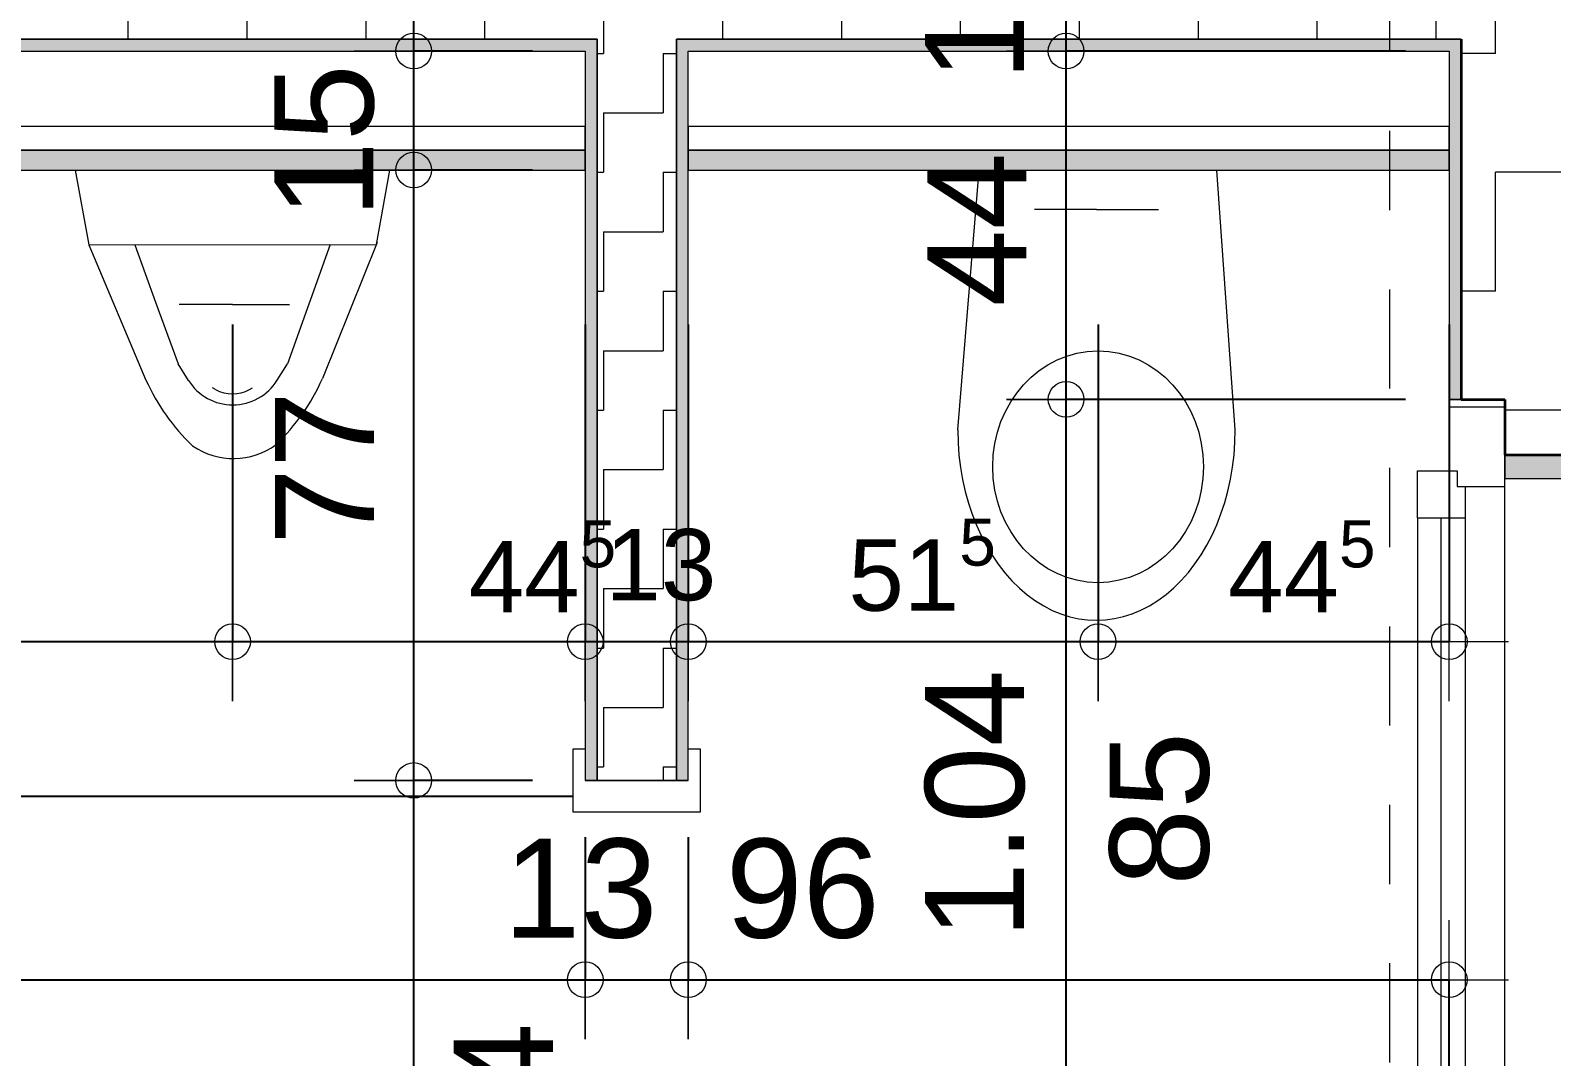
# Model space of a CAD drawing. Header units: metres. Extents: x -94.5 to -10.5, y 121.5 to 156.5.
# Drawn here: x -22.098 to -20.179, y 141.085 to 142.379 of the extents above; entities that cross this region are included whole.
import ezdxf

# ---------------------------------------------------------------- set-up
doc = ezdxf.new("R2010")
doc.units = ezdxf.units.M
doc.header["$PDMODE"] = 65
doc.linetypes.add('AUSGEZOGEN', pattern=[0])
doc.linetypes.add('GETRENNT2_S10', pattern=[0.255, 0.125, -0.065, 0, -0.065])
doc.layers.add('XR$1$_3808', color=7, linetype='Continuous')
for name, color, linetype, lineweight in [('XR$1$Allgemein', 7, 'AUSGEZOGEN', 18), ('XR$1$Bauachsen_grob', 7, 'GETRENNT2_S10', 13), ('XR$1$Daemmung', 7, 'AUSGEZOGEN', 18), ('XR$1$Fenster', 7, 'AUSGEZOGEN', 18), ('XR$1$Holz_Innenverkleidung', 7, 'AUSGEZOGEN', 25), ('XR$1$Leichtbauwaende', 7, 'AUSGEZOGEN', 18), ('XR$1$Sanitaer_Apparate', 250, 'AUSGEZOGEN', 18), ('XR$1$Sanitaer_Vermassung', 250, 'AUSGEZOGEN', 18), ('XR$1$Tuerblatt', 7, 'AUSGEZOGEN', 18), ('XR$1$Werkplan-_Ausfuehrungsmasse', 7, 'AUSGEZOGEN', 13)]:
    doc.layers.add(name, color=color, linetype=linetype, lineweight=lineweight)
doc.styles.add('ARIAL', font='ARIAL.TTF')
doc.dimstyles.new('_DIMSTYLE_12', dxfattribs={"dimtxt": 0.09, "dimasz": 0.15, "dimexe": 0, "dimexo": 0, "dimgap": 0.045, "dimtad": 2, "dimdec": 1, "dimlfac": 100, "dimrnd": 0.5, "dimzin": 4, "dimdsep": 46, "dimtxsty": 'ARIAL', "dimblk1": 'ALL_ML_KREIS', "dimblk2": 'ALL_ML_KREIS', "dimsah": 1, "dimcen": 0, "dimclrd": 1, "dimclre": 1, "dimclrt": 1, "dimadec": 0, "dimazin": 0, "dimtfac": 1, "dimtdec": 0, "dimtix": 1, "dimtmove": 2, "dimatfit": 3, "dimfxl": 0, "dimtzin": 0, "dimlwd": 0, "dimlwe": -1, "dimarcsym": 0})
doc.dimstyles.new('_DIMSTYLE_3', dxfattribs={"dimtxt": 0.125, "dimasz": 0.15, "dimexe": 0, "dimexo": 0, "dimgap": 0.0625, "dimtad": 2, "dimrnd": 0.005, "dimzin": 4, "dimdsep": 46, "dimtxsty": 'ARIAL', "dimblk1": 'ALL_ML_KREIS', "dimblk2": 'ALL_ML_KREIS', "dimsah": 1, "dimcen": 0, "dimclrd": 256, "dimclre": 256, "dimclrt": 256, "dimadec": 0, "dimazin": 0, "dimtfac": 1, "dimtdec": 0, "dimtix": 1, "dimtmove": 2, "dimatfit": 3, "dimfxl": 0, "dimtzin": 0, "dimlwd": 0, "dimlwe": -1, "dimarcsym": 0})
doc.dimstyles.new('_DIMSTYLE_31', dxfattribs={"dimtxt": 0.09, "dimasz": 0.15, "dimexe": 0, "dimexo": 0, "dimgap": 0.045, "dimtad": 2, "dimdec": 1, "dimlfac": 100, "dimrnd": 0.5, "dimzin": 4, "dimdsep": 46, "dimtxsty": 'ARIAL', "dimblk1": 'ALL_ML_KREIS', "dimblk2": 'ALL_ML_KREIS', "dimsah": 1, "dimcen": 0, "dimclrd": 1, "dimclre": 1, "dimclrt": 1, "dimadec": 0, "dimazin": 0, "dimtfac": 1, "dimtdec": 0, "dimtix": 1, "dimtmove": 2, "dimatfit": 3, "dimfxl": 0, "dimtvp": 1.2, "dimtzin": 0, "dimlwd": 0, "dimlwe": -1, "dimarcsym": 0})
doc.dimstyles.new('_DIMSTYLE_6', dxfattribs={"dimtxt": 0.125, "dimasz": 0.15, "dimexe": 0, "dimexo": 0, "dimgap": 0.0625, "dimtad": 2, "dimdec": 1, "dimlfac": 100, "dimrnd": 0.5, "dimzin": 4, "dimdsep": 46, "dimtxsty": 'ARIAL', "dimblk1": 'ALL_ML_KREIS', "dimblk2": 'ALL_ML_KREIS', "dimsah": 1, "dimcen": 0, "dimclrd": 256, "dimclre": 256, "dimclrt": 256, "dimadec": 0, "dimazin": 0, "dimtfac": 1, "dimtdec": 0, "dimtix": 1, "dimtmove": 2, "dimatfit": 3, "dimfxl": 0, "dimtvp": 1.2, "dimtzin": 0, "dimlwd": 0, "dimlwe": -1, "dimarcsym": 0})
doc.dimstyles.new('_DIMSTYLE_7', dxfattribs={"dimtxt": 0.125, "dimasz": 0.15, "dimexe": 0, "dimexo": 0, "dimgap": 0.0625, "dimtad": 2, "dimdec": 3, "dimrnd": 0.005, "dimzin": 4, "dimdsep": 46, "dimtxsty": 'ARIAL', "dimblk1": 'ALL_ML_KREIS', "dimblk2": 'ALL_ML_KREIS', "dimsah": 1, "dimcen": 0, "dimclrd": 256, "dimclre": 256, "dimclrt": 256, "dimadec": 0, "dimazin": 0, "dimtfac": 1, "dimtdec": 0, "dimtix": 1, "dimtmove": 2, "dimatfit": 3, "dimfxl": 0, "dimtzin": 0, "dimlwd": 0, "dimlwe": -1, "dimarcsym": 0})
doc.dimstyles.new('_DIMSTYLE_9', dxfattribs={"dimtxt": 0.125, "dimasz": 0.15, "dimexe": 0, "dimexo": 0, "dimgap": 0.0625, "dimtad": 2, "dimdec": 1, "dimlfac": 100, "dimrnd": 0.5, "dimzin": 4, "dimdsep": 46, "dimtxsty": 'ARIAL', "dimblk1": 'ALL_ML_KREIS', "dimblk2": 'ALL_ML_KREIS', "dimsah": 1, "dimcen": 0, "dimclrd": 256, "dimclre": 256, "dimclrt": 256, "dimadec": 0, "dimazin": 0, "dimtfac": 1, "dimtdec": 0, "dimtix": 1, "dimtmove": 2, "dimatfit": 3, "dimfxl": 0, "dimtzin": 0, "dimlwd": 0, "dimlwe": -1, "dimarcsym": 0})

# ---------------------------------------------------------------- blocks, each defined once
blk = doc.blocks.new('COMPLEXOBJECT_7')
at = {"layer": 'XR$1$Bauachsen_grob', "color": 8}
blk.add_line((-20.3831, 124.5024), (-20.3831, 153.5024), dxfattribs=at)
blk = doc.blocks.new('ALL_ML_KREIS')
at = {"color": 0, "linetype": 'ByBlock', "lineweight": -2}
for p, q in [((0, -0.5), (0, 0.5)), ((-1, 0), (0.5, 0))]:
    blk.add_line(p, q, dxfattribs=at)
blk.add_circle((0, 0), 0.15, dxfattribs=at)
blk = doc.blocks.new('*D434')
at = {"layer": 'DEFPOINTS'}
for p in [(-19.9881, 149.458), (-23.1271, 130.838), (-14.4041, 130.838)]:
    blk.add_point(p, dxfattribs=at)
at = {"layer": 'XR$1$Werkplan-_Ausfuehrungsmasse', "lineweight": -2}
for p, q in [((-17.3041, 149.458), (-14.4041, 149.458)), ((-14.4041, 130.838), (-14.4041, 149.458)), ((-17.3041, 130.838), (-14.4041, 130.838))]:
    blk.add_line(p, q, dxfattribs=at)
at = {"layer": 'XR$1$Werkplan-_Ausfuehrungsmasse', "xscale": 0.15, "yscale": 0.15, "zscale": 0.15}
for p, rotation in [((-14.4041, 149.458), 90), ((-14.4041, 130.838), 270)]:
    blk.add_blockref('ALL_ML_KREIS', p, dxfattribs=dict(at, rotation=rotation))
at = {"layer": 'XR$1$Werkplan-_Ausfuehrungsmasse', "insert": (-14.5187, 140.0229), "char_height": 0.125, "width": 0.625, "attachment_point": 5, "rotation": 90, "style": 'ARIAL'}
blk.add_mtext('\\A1;{\\A1;{18.62\\H0.082500;\\S^ ;}}', dxfattribs=at)
blk = doc.blocks.new('*D464')
at = {"layer": 'DEFPOINTS'}
for p in [(-20.3081, 141.9137), (-20.7914, 140.8737), (-20.3081, 140.8737)]:
    blk.add_point(p, dxfattribs=at)
at = {"layer": 'XR$1$Werkplan-_Ausfuehrungsmasse', "lineweight": -2}
for p, q in [((-20.3631, 141.9137), (-20.7914, 141.9137)), ((-20.7914, 140.8737), (-20.7914, 141.9137)), ((-20.3631, 140.8737), (-20.7914, 140.8737))]:
    blk.add_line(p, q, dxfattribs=at)
at = {"layer": 'XR$1$Werkplan-_Ausfuehrungsmasse', "xscale": 0.15, "yscale": 0.15, "zscale": 0.15}
for p, rotation in [((-20.7914, 141.9137), 90), ((-20.7914, 140.8737), 270)]:
    blk.add_blockref('ALL_ML_KREIS', p, dxfattribs=dict(at, rotation=rotation))
at = {"layer": 'XR$1$Werkplan-_Ausfuehrungsmasse', "insert": (-20.906, 141.403), "char_height": 0.125, "width": 0.5, "attachment_point": 5, "rotation": 90, "style": 'ARIAL'}
blk.add_mtext('\\A1;{\\A1;{1.04\\H0.082500;\\S^ ;}}', dxfattribs=at)
at = {"layer": 'XR$1$Werkplan-_Ausfuehrungsmasse', "insert": (-20.7366, 141.3001), "char_height": 0.125, "width": 0.00625, "attachment_point": 1, "rotation": 90, "line_spacing_factor": 0.60241, "style": 'ARIAL'}
blk.add_mtext('\\A1;{85\\H0.082500;\\S^ ;}', dxfattribs=at)
blk = doc.blocks.new('*D465')
at = {"layer": 'DEFPOINTS'}
for p in [(-20.3081, 142.353), (-20.7914, 141.9137), (-20.3081, 141.9137)]:
    blk.add_point(p, dxfattribs=at)
at = {"layer": 'XR$1$Werkplan-_Ausfuehrungsmasse', "lineweight": -2}
for p, q in [((-20.3631, 142.353), (-20.7914, 142.353)), ((-20.7914, 141.9137), (-20.7914, 142.353)), ((-20.3631, 141.9137), (-20.7914, 141.9137))]:
    blk.add_line(p, q, dxfattribs=at)
at = {"layer": 'XR$1$Werkplan-_Ausfuehrungsmasse', "xscale": 0.15, "yscale": 0.15, "zscale": 0.15}
for p, rotation in [((-20.7914, 142.353), 90), ((-20.7914, 141.9137), 270)]:
    blk.add_blockref('ALL_ML_KREIS', p, dxfattribs=dict(at, rotation=rotation))
at = {"layer": 'XR$1$Werkplan-_Ausfuehrungsmasse', "insert": (-20.9039, 142.128), "char_height": 0.125, "width": 0.5, "attachment_point": 5, "rotation": 90, "style": 'ARIAL'}
blk.add_mtext('\\A1;{\\A1;{44\\H0.082500;\\S^ ;}}', dxfattribs=at)
blk = doc.blocks.new('*D466')
at = {"layer": 'DEFPOINTS'}
for p in [(-20.3081, 142.483), (-20.7914, 142.353), (-20.3081, 142.353)]:
    blk.add_point(p, dxfattribs=at)
at = {"layer": 'XR$1$Werkplan-_Ausfuehrungsmasse', "lineweight": -2}
for p, q in [((-20.3631, 142.483), (-20.7914, 142.483)), ((-20.7914, 142.353), (-20.7914, 142.483)), ((-20.3631, 142.353), (-20.7914, 142.353))]:
    blk.add_line(p, q, dxfattribs=at)
at = {"layer": 'XR$1$Werkplan-_Ausfuehrungsmasse', "xscale": 0.15, "yscale": 0.15, "zscale": 0.15}
for p, rotation in [((-20.7914, 142.483), 90), ((-20.7914, 142.353), 270)]:
    blk.add_blockref('ALL_ML_KREIS', p, dxfattribs=dict(at, rotation=rotation))
at = {"layer": 'XR$1$Werkplan-_Ausfuehrungsmasse', "insert": (-20.9061, 142.4124), "char_height": 0.125, "width": 0.5, "attachment_point": 5, "rotation": 90, "style": 'ARIAL'}
blk.add_mtext('\\A1;{\\A1;{13\\H0.082500;\\S^ ;}}', dxfattribs=at)
blk = doc.blocks.new('Tür_11_$F1')
at = {"layer": 'XR$1$_3808', "color": 7, "linetype": 'AUSGEZOGEN', "lineweight": -3}
blk.add_line((0.02, 0.03), (0.02, 0.87), dxfattribs=at)
at = {"layer": 'XR$1$_3808', "color": 7, "linetype": 'AUSGEZOGEN', "lineweight": 18}
for points in [[(0, -0.05), (0, -0.115), (-0.04, -0.115), (-0.04, -0.13), (0.04, -0.13), (0.04, 0.03), (-0.04, 0.03), (-0.04, 0.015), (0, 0.015), (0, -0.05)], [(0.84, -0.05), (0.84, -0.13), (0.92, -0.13), (0.92, -0.115), (0.88, -0.115), (0.88, 0.015), (0.92, 0.015), (0.92, 0.03), (0.84, 0.03), (0.84, -0.05)]]:
    blk.add_lwpolyline(points, close=True, dxfattribs=at)
at = {"layer": 'XR$1$_3808', "color": 7, "linetype": 'AUSGEZOGEN', "lineweight": -3}
blk.add_arc((0.02, 0.03), 0.84, 0, 90, dxfattribs=at)
blk = doc.blocks.new('COMPLEXOBJECT_16')
at = {"layer": 'XR$1$Sanitaer_Apparate', "color": 7, "lineweight": 13}
for p, q in [((-22.0414, 142.203), (-21.6449, 142.203)), ((-22.0414, 142.203), (-22.0242, 142.1086)), ((-21.6449, 142.203), (-21.6617, 142.1092)), ((-22.0242, 142.1086), (-21.6617, 142.1092)), ((-22.0242, 142.1086), (-21.9522, 141.9381)), ((-21.9662, 142.1087), (-21.94, 142.0364)), ((-21.7197, 142.1091), (-21.7737, 141.9587)), ((-21.6605, 142.1116), (-21.7297, 141.9399)), ((-21.94, 142.0364), (-21.9117, 141.9584)), ((-21.8431, 142.0333), (-21.9103, 142.0333)), ((-21.8431, 142.0333), (-21.9103, 142.0333)), ((-21.8431, 142.0333), (-21.7712, 142.0333)), ((-21.8431, 142.0333), (-21.7712, 142.0333)), ((-21.8986, 141.9376), (-21.9117, 141.9584)), ((-21.7867, 141.9378), (-21.7737, 141.9587)), ((-21.8645, 141.9262), (-21.8684, 141.9283)), ((-21.8217, 141.9262), (-21.8178, 141.9283))]:
    blk.add_line(p, q, dxfattribs=at)
for points in [[(-21.8986, 141.9376), (-21.8986, 141.9376)], [(-21.7867, 141.9378), (-21.7867, 141.9378)]]:
    blk.add_lwpolyline(points, close=True, dxfattribs=at)
for centre, radius, start, end in [((-21.7152, 142.0436), 0.2594, 203.9934, 226.5819), ((-21.8427, 141.9727), 0.066, 212.1522, 328.0505), ((-21.967, 142.0446), 0.2594, 313.6208, 336.2094), ((-21.8431, 141.9646), 0.044, 240.8759, 299.1239), ((-21.8419, 141.9292), 0.0902, 235.1386, 306.6409)]:
    blk.add_arc(centre, radius, start, end, dxfattribs=at)
blk = doc.blocks.new('*D556')
at = {"layer": 'DEFPOINTS'}
for p in [(-21.3981, 141.433), (-21.6144, 140.553), (-21.3981, 140.553)]:
    blk.add_point(p, dxfattribs=at)
at = {"layer": 'XR$1$Werkplan-_Ausfuehrungsmasse', "lineweight": -2}
for p, q in [((-21.4644, 141.433), (-21.6144, 141.433)), ((-21.6144, 140.553), (-21.6144, 141.433)), ((-21.4644, 140.553), (-21.6144, 140.553))]:
    blk.add_line(p, q, dxfattribs=at)
at = {"layer": 'XR$1$Werkplan-_Ausfuehrungsmasse', "xscale": 0.15, "yscale": 0.15, "zscale": 0.15}
for p, rotation in [((-21.6144, 141.433), 90), ((-21.6144, 140.553), 270)]:
    blk.add_blockref('ALL_ML_KREIS', p, dxfattribs=dict(at, rotation=rotation))
at = {"layer": 'XR$1$Werkplan-_Ausfuehrungsmasse', "insert": (-21.5639, 140.7873), "char_height": 0.125, "width": 0.00625, "attachment_point": 1, "rotation": 90, "line_spacing_factor": 0.60241, "style": 'ARIAL'}
blk.add_mtext('\\A1;{2.14\\H0.082500;\\S^ ;}', dxfattribs=at)
at = {"layer": 'XR$1$Werkplan-_Ausfuehrungsmasse', "insert": (-21.729, 140.9473), "char_height": 0.125, "width": 0.5, "attachment_point": 5, "rotation": 90, "style": 'ARIAL'}
blk.add_mtext('\\A1;{\\A1;{88\\H0.082500;\\S^ ;}}', dxfattribs=at)
blk = doc.blocks.new('*D557')
at = {"layer": 'DEFPOINTS'}
for p in [(-21.3981, 142.203), (-21.6144, 141.433), (-21.3981, 141.433)]:
    blk.add_point(p, dxfattribs=at)
at = {"layer": 'XR$1$Werkplan-_Ausfuehrungsmasse', "lineweight": -2}
for p, q in [((-21.4644, 142.203), (-21.6144, 142.203)), ((-21.6144, 141.433), (-21.6144, 142.203)), ((-21.4644, 141.433), (-21.6144, 141.433))]:
    blk.add_line(p, q, dxfattribs=at)
at = {"layer": 'XR$1$Werkplan-_Ausfuehrungsmasse', "xscale": 0.15, "yscale": 0.15, "zscale": 0.15}
for p, rotation in [((-21.6144, 142.203), 90), ((-21.6144, 141.433), 270)]:
    blk.add_blockref('ALL_ML_KREIS', p, dxfattribs=dict(at, rotation=rotation))
at = {"layer": 'XR$1$Werkplan-_Ausfuehrungsmasse', "insert": (-21.7269, 141.827), "char_height": 0.125, "width": 0.5, "attachment_point": 5, "rotation": 90, "style": 'ARIAL'}
blk.add_mtext('\\A1;{\\A1;{77\\H0.082500;\\S^ ;}}', dxfattribs=at)
blk = doc.blocks.new('*D558')
at = {"layer": 'DEFPOINTS'}
for p in [(-21.3981, 142.353), (-21.6144, 142.203), (-21.3981, 142.203)]:
    blk.add_point(p, dxfattribs=at)
at = {"layer": 'XR$1$Werkplan-_Ausfuehrungsmasse', "lineweight": -2}
for p, q in [((-21.4644, 142.353), (-21.6144, 142.353)), ((-21.6144, 142.203), (-21.6144, 142.353)), ((-21.4644, 142.203), (-21.6144, 142.203))]:
    blk.add_line(p, q, dxfattribs=at)
at = {"layer": 'XR$1$Werkplan-_Ausfuehrungsmasse', "xscale": 0.15, "yscale": 0.15, "zscale": 0.15}
for p, rotation in [((-21.6144, 142.353), 90), ((-21.6144, 142.203), 270)]:
    blk.add_blockref('ALL_ML_KREIS', p, dxfattribs=dict(at, rotation=rotation))
at = {"layer": 'XR$1$Werkplan-_Ausfuehrungsmasse', "insert": (-21.7269, 142.2394), "char_height": 0.125, "width": 0.5, "attachment_point": 5, "rotation": 90, "style": 'ARIAL'}
blk.add_mtext('\\A1;{\\A1;{15\\H0.082500;\\S^ ;}}', dxfattribs=at)
blk = doc.blocks.new('*D559')
at = {"layer": 'DEFPOINTS'}
for p in [(-20.3081, 142.483), (-21.6144, 142.353), (-21.3981, 142.353)]:
    blk.add_point(p, dxfattribs=at)
at = {"layer": 'XR$1$Werkplan-_Ausfuehrungsmasse', "lineweight": -2}
for p, q in [((-21.4644, 142.483), (-21.6144, 142.483)), ((-21.6144, 142.353), (-21.6144, 142.483)), ((-21.4644, 142.353), (-21.6144, 142.353))]:
    blk.add_line(p, q, dxfattribs=at)
at = {"layer": 'XR$1$Werkplan-_Ausfuehrungsmasse', "xscale": 0.15, "yscale": 0.15, "zscale": 0.15}
for p, rotation in [((-21.6144, 142.483), 90), ((-21.6144, 142.353), 270)]:
    blk.add_blockref('ALL_ML_KREIS', p, dxfattribs=dict(at, rotation=rotation))
at = {"layer": 'XR$1$Werkplan-_Ausfuehrungsmasse', "insert": (-21.7291, 142.593), "char_height": 0.125, "width": 0.5, "attachment_point": 5, "rotation": 90, "style": 'ARIAL'}
blk.add_mtext('\\A1;{\\A1;{13\\H0.082500;\\S^ ;}}', dxfattribs=at)
blk = doc.blocks.new('COMPLEXOBJECT_17')
at = {"layer": 'XR$1$Sanitaer_Apparate', "color": 7, "lineweight": 13}
for p, q in [((-20.9281, 141.8751), (-20.9011, 142.203)), ((-20.9011, 142.203), (-20.6011, 142.203)), ((-20.5781, 141.8751), (-20.6011, 142.203)), ((-20.7531, 142.153), (-20.8314, 142.153)), ((-20.7531, 142.153), (-20.6748, 142.153))]:
    blk.add_line(p, q, dxfattribs=at)
for centre, major_axis, ratio, end_param in [((-20.7511, 141.8287), (0, -0.1462), 0.909091, 10.995574), ((-20.7531, 141.8751), (0, -0.24), 0.729167, 7.856549)]:
    blk.add_ellipse(centre, major_axis=major_axis, ratio=ratio, start_param=4.712389, end_param=end_param, dxfattribs=at)
blk = doc.blocks.new('*D569')
at = {"layer": 'DEFPOINTS', "color": 1}
for p in [(-22.6331, 142.1357), (-21.843, 142.1089), (-22.6331, 141.6081)]:
    blk.add_point(p, dxfattribs=at)
at = {"layer": 'XR$1$Sanitaer_Vermassung', "color": 1, "lineweight": -2}
for p, q in [((-22.6331, 142.0081), (-22.6331, 141.6081)), ((-21.843, 142.0081), (-21.843, 141.6081)), ((-22.6331, 141.6081), (-21.843, 141.6081))]:
    blk.add_line(p, q, dxfattribs=at)
at = {"layer": 'XR$1$Sanitaer_Vermassung', "color": 1, "xscale": 0.15, "yscale": 0.15, "zscale": 0.15, "rotation": 180}
blk.add_blockref('ALL_ML_KREIS', (-22.6331, 141.6081), dxfattribs=at)
at = {"layer": 'XR$1$Sanitaer_Vermassung', "color": 1, "xscale": 0.15, "yscale": 0.15, "zscale": 0.15}
blk.add_blockref('ALL_ML_KREIS', (-21.843, 141.6081), dxfattribs=at)
at = {"layer": 'XR$1$Sanitaer_Vermassung', "color": 1, "insert": (-22.3422, 141.7046), "char_height": 0.09, "width": 0.36, "attachment_point": 5, "style": 'ARIAL'}
blk.add_mtext('\\A1;{\\A1;{79\\H0.059400;\\S^ ;}}', dxfattribs=at)
blk = doc.blocks.new('*D570')
at = {"layer": 'DEFPOINTS', "color": 1}
for p in [(-21.3981, 142.353), (-21.843, 142.1089), (-21.843, 141.6081)]:
    blk.add_point(p, dxfattribs=at)
at = {"layer": 'XR$1$Sanitaer_Vermassung', "color": 1, "lineweight": -2}
for p, q in [((-21.843, 142.0081), (-21.843, 141.6081)), ((-21.3981, 142.0081), (-21.3981, 141.6081)), ((-21.843, 141.6081), (-21.3981, 141.6081))]:
    blk.add_line(p, q, dxfattribs=at)
at = {"layer": 'XR$1$Sanitaer_Vermassung', "color": 1, "xscale": 0.15, "yscale": 0.15, "zscale": 0.15, "rotation": 180}
blk.add_blockref('ALL_ML_KREIS', (-21.843, 141.6081), dxfattribs=at)
at = {"layer": 'XR$1$Sanitaer_Vermassung', "color": 1, "xscale": 0.15, "yscale": 0.15, "zscale": 0.15}
blk.add_blockref('ALL_ML_KREIS', (-21.3981, 141.6081), dxfattribs=at)
at = {"layer": 'XR$1$Sanitaer_Vermassung', "color": 1, "insert": (-21.452, 141.7031), "char_height": 0.09, "width": 0.36, "attachment_point": 5, "style": 'ARIAL'}
blk.add_mtext('\\A1;{\\A1;{44\\H0.059400;\\S5^ ;}}', dxfattribs=at)
blk = doc.blocks.new('*D571')
at = {"layer": 'DEFPOINTS', "color": 1}
for p in [(-21.3981, 142.353), (-21.2681, 142.353), (-21.3981, 141.6081)]:
    blk.add_point(p, dxfattribs=at)
at = {"layer": 'XR$1$Sanitaer_Vermassung', "color": 1, "lineweight": -2}
for p, q in [((-21.3981, 142.0081), (-21.3981, 141.6081)), ((-21.2681, 142.0081), (-21.2681, 141.6081)), ((-21.3981, 141.6081), (-21.2681, 141.6081))]:
    blk.add_line(p, q, dxfattribs=at)
at = {"layer": 'XR$1$Sanitaer_Vermassung', "color": 1, "xscale": 0.15, "yscale": 0.15, "zscale": 0.15, "rotation": 180}
blk.add_blockref('ALL_ML_KREIS', (-21.3981, 141.6081), dxfattribs=at)
at = {"layer": 'XR$1$Sanitaer_Vermassung', "color": 1, "xscale": 0.15, "yscale": 0.15, "zscale": 0.15}
blk.add_blockref('ALL_ML_KREIS', (-21.2681, 141.6081), dxfattribs=at)
at = {"layer": 'XR$1$Sanitaer_Vermassung', "color": 1, "insert": (-21.3026, 141.7046), "char_height": 0.09, "width": 0.36, "attachment_point": 5, "style": 'ARIAL'}
blk.add_mtext('\\A1;{\\A1;{13\\H0.059400;\\S^ ;}}', dxfattribs=at)
blk = doc.blocks.new('*D572')
at = {"layer": 'DEFPOINTS', "color": 1}
for p in [(-21.2681, 142.353), (-20.7511, 142.203), (-21.2681, 141.6081)]:
    blk.add_point(p, dxfattribs=at)
at = {"layer": 'XR$1$Sanitaer_Vermassung', "color": 1, "lineweight": -2}
for p, q in [((-21.2681, 142.0081), (-21.2681, 141.6081)), ((-20.7511, 142.0081), (-20.7511, 141.6081)), ((-21.2681, 141.6081), (-20.7511, 141.6081))]:
    blk.add_line(p, q, dxfattribs=at)
at = {"layer": 'XR$1$Sanitaer_Vermassung', "color": 1, "xscale": 0.15, "yscale": 0.15, "zscale": 0.15, "rotation": 180}
blk.add_blockref('ALL_ML_KREIS', (-21.2681, 141.6081), dxfattribs=at)
at = {"layer": 'XR$1$Sanitaer_Vermassung', "color": 1, "xscale": 0.15, "yscale": 0.15, "zscale": 0.15}
blk.add_blockref('ALL_ML_KREIS', (-20.7511, 141.6081), dxfattribs=at)
at = {"layer": 'XR$1$Sanitaer_Vermassung', "color": 1, "insert": (-20.973, 141.7046), "char_height": 0.09, "width": 0.36, "attachment_point": 5, "style": 'ARIAL'}
blk.add_mtext('\\A1;{\\A1;{51\\H0.059400;\\S5^ ;}}', dxfattribs=at)
blk = doc.blocks.new('*D573')
at = {"layer": 'DEFPOINTS', "color": 1}
for p in [(-20.3081, 142.353), (-20.7511, 142.203), (-20.7511, 141.6081)]:
    blk.add_point(p, dxfattribs=at)
at = {"layer": 'XR$1$Sanitaer_Vermassung', "color": 1, "lineweight": -2}
for p, q in [((-20.7511, 142.0081), (-20.7511, 141.6081)), ((-20.3081, 142.0081), (-20.3081, 141.6081)), ((-20.7511, 141.6081), (-20.3081, 141.6081))]:
    blk.add_line(p, q, dxfattribs=at)
at = {"layer": 'XR$1$Sanitaer_Vermassung', "color": 1, "xscale": 0.15, "yscale": 0.15, "zscale": 0.15, "rotation": 180}
blk.add_blockref('ALL_ML_KREIS', (-20.7511, 141.6081), dxfattribs=at)
at = {"layer": 'XR$1$Sanitaer_Vermassung', "color": 1, "xscale": 0.15, "yscale": 0.15, "zscale": 0.15}
blk.add_blockref('ALL_ML_KREIS', (-20.3081, 141.6081), dxfattribs=at)
at = {"layer": 'XR$1$Sanitaer_Vermassung', "color": 1, "insert": (-20.494, 141.7031), "char_height": 0.09, "width": 0.36, "attachment_point": 5, "style": 'ARIAL'}
blk.add_mtext('\\A1;{\\A1;{44\\H0.059400;\\S5^ ;}}', dxfattribs=at)
blk = doc.blocks.new('*D588')
at = {"layer": 'DEFPOINTS'}
for p in [(-23.3221, 142.353), (-21.3981, 141.433), (-23.3221, 141.1817)]:
    blk.add_point(p, dxfattribs=at)
at = {"layer": 'XR$1$Werkplan-_Ausfuehrungsmasse', "lineweight": -2}
for p, q in [((-23.3221, 141.3617), (-23.3221, 141.1817)), ((-21.3981, 141.3617), (-21.3981, 141.1817)), ((-23.3221, 141.1817), (-21.3981, 141.1817))]:
    blk.add_line(p, q, dxfattribs=at)
at = {"layer": 'XR$1$Werkplan-_Ausfuehrungsmasse', "xscale": 0.15, "yscale": 0.15, "zscale": 0.15, "rotation": 180}
blk.add_blockref('ALL_ML_KREIS', (-23.3221, 141.1817), dxfattribs=at)
at = {"layer": 'XR$1$Werkplan-_Ausfuehrungsmasse', "xscale": 0.15, "yscale": 0.15, "zscale": 0.15}
blk.add_blockref('ALL_ML_KREIS', (-21.3981, 141.1817), dxfattribs=at)
at = {"layer": 'XR$1$Werkplan-_Ausfuehrungsmasse', "insert": (-22.6283, 141.2963), "char_height": 0.125, "width": 0.625, "attachment_point": 5, "style": 'ARIAL'}
blk.add_mtext('\\A1;{\\A1;{1.92\\H0.082500;\\S5^ ;}}', dxfattribs=at)
blk = doc.blocks.new('*D589')
at = {"layer": 'DEFPOINTS'}
for p in [(-21.3981, 141.433), (-21.2681, 141.433), (-21.3981, 141.1817)]:
    blk.add_point(p, dxfattribs=at)
at = {"layer": 'XR$1$Werkplan-_Ausfuehrungsmasse', "lineweight": -2}
for p, q in [((-21.3981, 141.3617), (-21.3981, 141.1817)), ((-21.2681, 141.3617), (-21.2681, 141.1817)), ((-21.3981, 141.1817), (-21.2681, 141.1817))]:
    blk.add_line(p, q, dxfattribs=at)
at = {"layer": 'XR$1$Werkplan-_Ausfuehrungsmasse', "xscale": 0.15, "yscale": 0.15, "zscale": 0.15, "rotation": 180}
blk.add_blockref('ALL_ML_KREIS', (-21.3981, 141.1817), dxfattribs=at)
at = {"layer": 'XR$1$Werkplan-_Ausfuehrungsmasse', "xscale": 0.15, "yscale": 0.15, "zscale": 0.15}
blk.add_blockref('ALL_ML_KREIS', (-21.2681, 141.1817), dxfattribs=at)
at = {"layer": 'XR$1$Werkplan-_Ausfuehrungsmasse', "insert": (-21.404, 141.2964), "char_height": 0.125, "width": 0.5, "attachment_point": 5, "style": 'ARIAL'}
blk.add_mtext('\\A1;{\\A1;{13\\H0.082500;\\S^ ;}}', dxfattribs=at)
blk = doc.blocks.new('*D590')
at = {"layer": 'DEFPOINTS'}
for p in [(-21.2681, 141.433), (-21.2681, 141.1817), (-20.3081, 140.453)]:
    blk.add_point(p, dxfattribs=at)
at = {"layer": 'XR$1$Werkplan-_Ausfuehrungsmasse', "lineweight": -2}
for p, q in [((-21.2681, 141.3617), (-21.2681, 141.1817)), ((-21.2681, 141.1817), (-20.3081, 141.1817)), ((-20.3081, 141.0017), (-20.3081, 141.1817))]:
    blk.add_line(p, q, dxfattribs=at)
at = {"layer": 'XR$1$Werkplan-_Ausfuehrungsmasse', "xscale": 0.15, "yscale": 0.15, "zscale": 0.15, "rotation": 180}
blk.add_blockref('ALL_ML_KREIS', (-21.2681, 141.1817), dxfattribs=at)
at = {"layer": 'XR$1$Werkplan-_Ausfuehrungsmasse', "xscale": 0.15, "yscale": 0.15, "zscale": 0.15}
blk.add_blockref('ALL_ML_KREIS', (-20.3081, 141.1817), dxfattribs=at)
at = {"layer": 'XR$1$Werkplan-_Ausfuehrungsmasse', "insert": (-21.1237, 141.2963), "char_height": 0.125, "width": 0.5, "attachment_point": 5, "style": 'ARIAL'}
blk.add_mtext('\\A1;{\\A1;{96\\H0.082500;\\S^ ;}}', dxfattribs=at)

msp = doc.modelspace()

# ---------------------------------------------------------------- hatches: boundary and pattern name
at = {"layer": 'XR$1$Allgemein', "lineweight": 13}
msp.add_hatch(color=8, dxfattribs=at).paths.add_polyline_path([(-20.0931, 141.8437), (-20.2381, 141.8437), (-20.2381, 141.8137), (-20.0931, 141.8137), (-20.0581, 141.8137), (-20.0181, 141.8137), (-20.0016, 141.8137), (-19.9881, 141.8137), (-19.9881, 141.8437), (-20.0016, 141.8437), (-20.0181, 141.8437), (-20.0581, 141.8437)])
msp.add_hatch(color=8, dxfattribs=at).paths.add_polyline_path([(-20.0931, 141.8437), (-20.2381, 141.8437), (-20.2381, 141.8137), (-20.0931, 141.8137), (-20.0581, 141.8137), (-20.0181, 141.8137), (-20.0016, 141.8137), (-19.9881, 141.8137), (-19.9881, 141.8437), (-20.0016, 141.8437), (-20.0181, 141.8437), (-20.0581, 141.8437)])
at = {"layer": 'XR$1$Daemmung', "lineweight": 13}
h = msp.add_hatch(dxfattribs=at)
h.set_pattern_fill('MUSTER', color=256, scale=0.15, angle=90, style=0, pattern_type=2)
h.set_pattern_definition([(90, (-0.3, 0.3), (-0.15, 0.15), [0.15, -0.15]), (180, (-0.3, 0.3), (-0.15, -0.15), [0.15, -0.15])])
h.paths.add_polyline_path([(-20.0931, 141.9137), (-20.0931, 142.61), (-20.2381, 142.61), (-20.2381, 142.54), (-20.2931, 142.54), (-20.2931, 141.9137), (-20.2381, 141.9137), (-20.2381, 141.8437), (-20.0931, 141.8437)], flags=0)
at = {"layer": 'XR$1$Holz_Innenverkleidung', "lineweight": 13}
msp.add_hatch(color=35, dxfattribs=at).paths.add_polyline_path([(-20.2931, 141.9137), (-20.2931, 142.368), (-20.3081, 142.368), (-20.3081, 141.9137)])
at = {"layer": 'XR$1$Leichtbauwaende', "linetype": 'AUSGEZOGEN', "lineweight": 13}
h = msp.add_hatch(dxfattribs=at)
h.set_pattern_fill('MUSTER', color=256, scale=0.075, angle=180, style=0, pattern_type=2)
h.set_pattern_definition([(180, (-0.15, -0.15), (-0.075, -0.075), [0.075, -0.075]), (270, (-0.15, -0.15), (0.075, -0.075), [0.075, -0.075])])
h.paths.add_polyline_path([(-20.2931, 142.468), (-23.3371, 142.468), (-23.3371, 142.368), (-20.2931, 142.368)], flags=0)
for points in [[(-21.3831, 142.368), (-23.3221, 142.368), (-23.3221, 142.353), (-21.3831, 142.353)], [(-20.3081, 142.368), (-21.2831, 142.368), (-21.2831, 142.353), (-20.3081, 142.353)], [(-21.3981, 142.353), (-21.3981, 141.433), (-21.3831, 141.433), (-21.3831, 142.353)], [(-21.2831, 142.353), (-21.2831, 141.433), (-21.2681, 141.433), (-21.2681, 142.353)]]:
    msp.add_hatch(color=35, dxfattribs=at).paths.add_polyline_path(points)
h = msp.add_hatch(dxfattribs=at)
h.set_pattern_fill('MUSTER', color=256, scale=0.075, angle=270, style=0, pattern_type=2)
h.set_pattern_definition([(270, (0.15, -0.15), (0.075, -0.075), [0.075, -0.075]), (360, (0.15, -0.15), (0.075, 0.075), [0.075, -0.075])])
h.paths.add_polyline_path([(-21.3831, 142.368), (-21.3831, 141.433), (-21.2831, 141.433), (-21.2831, 142.368)], flags=0)
at = {"layer": 'XR$1$Leichtbauwaende', "lineweight": 13}
for points in [[(-23.3221, 142.203), (-21.3981, 142.203), (-21.3981, 142.228), (-23.3221, 142.228)], [(-21.2681, 142.203), (-20.3081, 142.203), (-20.3081, 142.228), (-21.2681, 142.228)]]:
    msp.add_hatch(color=9, dxfattribs=at).paths.add_polyline_path(points)

# ---------------------------------------------------------------- linework, layer by layer
at = {"layer": 'XR$1$Allgemein', "lineweight": 18}
for p, q in [((-20.0931, 141.8437), (-20.2381, 141.8437)), ((-20.2381, 141.8437), (-20.2381, 141.8137)), ((-20.0931, 141.8437), (-20.2381, 141.8437)), ((-20.2381, 141.8437), (-20.2381, 141.8137)), ((-20.2381, 141.8137), (-20.0931, 141.8137)), ((-20.2381, 141.8137), (-20.0931, 141.8137))]:
    msp.add_line(p, q, dxfattribs=at)
at = {"layer": 'XR$1$Daemmung', "lineweight": 35}
for p, q in [((-20.2931, 142.368), (-20.2931, 142.353)), ((-20.2931, 142.353), (-20.2931, 141.9137)), ((-20.2931, 141.9137), (-20.2381, 141.9137)), ((-20.2381, 141.9137), (-20.2381, 141.8637)), ((-20.2381, 141.8637), (-20.2381, 141.8437)), ((-20.2381, 141.8437), (-20.0931, 141.8437))]:
    msp.add_line(p, q, dxfattribs=at)
at = {"layer": 'XR$1$Fenster', "linetype": 'AUSGEZOGEN', "lineweight": 13}
for p, q in [((-20.3081, 141.9137), (-20.3081, 141.8237)), ((-20.2381, 141.9137), (-20.3081, 141.9137)), ((-20.2381, 141.8037), (-20.2381, 141.9137)), ((-20.2381, 141.9037), (-20.3081, 141.9037)), ((-20.3481, 141.8237), (-20.2981, 141.8237)), ((-20.3481, 141.7637), (-20.3481, 141.8237)), ((-20.3081, 141.8237), (-20.2981, 141.8237)), ((-20.2981, 141.8237), (-20.2981, 141.8037)), ((-20.2981, 141.8237), (-20.2981, 141.8037)), ((-20.2981, 141.8037), (-20.2381, 141.8037)), ((-20.2981, 141.8037), (-20.2881, 141.8037)), ((-20.2881, 141.8037), (-20.2881, 141.7637)), ((-20.2381, 141.0037), (-20.2381, 141.8037)), ((-20.2881, 141.7637), (-20.3481, 141.7637)), ((-20.3481, 141.7637), (-20.3481, 141.0237)), ((-20.3181, 141.0237), (-20.3181, 141.7637)), ((-20.2881, 141.7637), (-20.2881, 141.0237))]:
    msp.add_line(p, q, dxfattribs=at)
at = {"layer": 'XR$1$Holz_Innenverkleidung', "lineweight": 18}
for p, q in [((-20.2931, 142.368), (-20.3081, 142.368)), ((-20.2931, 142.353), (-20.2931, 142.368)), ((-20.3081, 142.353), (-20.3081, 142.258)), ((-20.2931, 141.9137), (-20.2931, 142.353)), ((-20.3081, 142.258), (-20.3081, 142.228)), ((-20.3081, 142.228), (-20.3081, 142.203)), ((-20.3081, 142.203), (-20.3081, 141.9137)), ((-20.3081, 141.9137), (-20.2931, 141.9137))]:
    msp.add_line(p, q, dxfattribs=at)
at = {"layer": 'XR$1$Leichtbauwaende', "linetype": 'AUSGEZOGEN', "lineweight": 18}
for p, q in [((-21.3831, 142.368), (-23.3221, 142.368)), ((-23.3221, 142.368), (-21.3831, 142.368)), ((-21.3831, 142.368), (-21.3831, 142.353)), ((-21.3831, 142.353), (-21.3831, 142.368)), ((-21.2831, 142.353), (-21.2831, 142.368)), ((-20.3081, 142.368), (-21.2831, 142.368)), ((-21.2831, 142.368), (-21.2831, 142.353)), ((-21.2831, 142.368), (-20.3081, 142.368)), ((-20.3081, 142.368), (-20.2931, 142.368)), ((-23.3221, 142.353), (-21.3981, 142.353)), ((-21.3981, 142.353), (-21.3981, 142.258)), ((-21.3831, 141.433), (-21.3831, 142.353)), ((-21.3831, 142.353), (-21.3831, 141.433)), ((-21.2831, 142.353), (-21.2831, 141.433)), ((-21.2831, 141.433), (-21.2831, 142.353)), ((-21.2681, 142.258), (-21.2681, 142.353)), ((-21.2681, 142.353), (-20.3081, 142.353)), ((-21.3981, 142.258), (-21.3981, 142.228)), ((-21.2681, 142.228), (-21.2681, 142.258)), ((-21.3981, 142.228), (-21.3981, 142.203)), ((-21.2681, 142.203), (-21.2681, 142.228)), ((-21.3981, 142.203), (-21.3981, 141.433)), ((-21.2681, 141.433), (-21.2681, 142.203)), ((-21.3831, 141.433), (-21.3981, 141.433)), ((-21.2831, 141.433), (-21.3831, 141.433)), ((-21.2681, 141.433), (-21.2831, 141.433))]:
    msp.add_line(p, q, dxfattribs=at)
at = {"layer": 'XR$1$Leichtbauwaende', "lineweight": 13}
for p, q in [((-21.3981, 142.258), (-23.3221, 142.258)), ((-21.3981, 142.228), (-21.3981, 142.258)), ((-20.3081, 142.258), (-21.2681, 142.258)), ((-21.2681, 142.258), (-21.2681, 142.228)), ((-20.3081, 142.228), (-20.3081, 142.258)), ((-23.3221, 142.228), (-21.3981, 142.228)), ((-21.3981, 142.228), (-23.3221, 142.228)), ((-21.3981, 142.203), (-21.3981, 142.228)), ((-21.2681, 142.228), (-20.3081, 142.228)), ((-20.3081, 142.228), (-21.2681, 142.228)), ((-21.2681, 142.228), (-21.2681, 142.203)), ((-20.3081, 142.203), (-20.3081, 142.228)), ((-23.3221, 142.203), (-21.3981, 142.203)), ((-21.2681, 142.203), (-20.3081, 142.203))]:
    msp.add_line(p, q, dxfattribs=at)

# ---------------------------------------------------------------- block references
at = {"layer": 'XR$1$Bauachsen_grob', "color": 8}
msp.add_blockref('COMPLEXOBJECT_7', (0, 0), dxfattribs=at)
at = {"layer": 'XR$1$Sanitaer_Apparate', "color": 7, "lineweight": 13}
for name in ['COMPLEXOBJECT_16', 'COMPLEXOBJECT_17']:
    msp.add_blockref(name, (0, 0), dxfattribs=at)
at = {"layer": 'XR$1$Tuerblatt', "color": 7, "linetype": 'AUSGEZOGEN', "lineweight": -3, "xscale": -1, "rotation": 89.99999999999999}
msp.add_blockref('Tür_11_$F1', (-21.3831, 141.433), dxfattribs=at)

# ---------------------------------------------------------------- dimensions: what is measured, and where the dimension line sits
at = {"layer": 'XR$1$Sanitaer_Vermassung', "color": 1}
for base, p1, p2, dimstyle, picture, middle in [((-21.3981, 141.6081), (-21.843, 142.0081), (-21.3981, 142.0081), '_DIMSTYLE_12', '*D570', (-21.452, 141.7031)), ((-21.2681, 141.6081), (-21.3981, 142.0081), (-21.2681, 142.0081), '_DIMSTYLE_31', '*D571', (-21.3026, 141.7046)), ((-20.7511, 141.6081), (-21.2681, 142.0081), (-20.7511, 142.0081), '_DIMSTYLE_12', '*D572', (-20.973, 141.7046)), ((-20.3081, 141.6081), (-20.7511, 142.0081), (-20.3081, 142.0081), '_DIMSTYLE_12', '*D573', (-20.494, 141.7031)), ((-21.843, 141.6081), (-22.6331, 142.0081), (-21.843, 142.0081), '_DIMSTYLE_12', '*D569', (-22.3422, 141.7046))]:
    dim = msp.add_linear_dim(base=base, p1=p1, p2=p2, dimstyle=dimstyle, override={"dimpost": '<>', "dimclrd": 1, "dimclre": 1, "dimclrt": 1, "dimlwd": 0, "dimlwe": 65535}, dxfattribs=at)
    dim.commit()
    dim.dimension.update_dxf_attribs({"geometry": picture, "text_midpoint": middle, "dimtype": 160})
at = {"layer": 'XR$1$Werkplan-_Ausfuehrungsmasse'}
for base, p1, p2, dimstyle, picture, middle in [((-14.4041, 149.458), (-17.3041, 130.838), (-17.3041, 149.458), '_DIMSTYLE_3', '*D434', (-14.5187, 140.0229)), ((-21.6144, 142.483), (-21.4644, 142.353), (-21.4644, 142.483), '_DIMSTYLE_6', '*D559', (-21.7291, 142.593)), ((-20.7914, 142.483), (-20.3631, 142.353), (-20.3631, 142.483), '_DIMSTYLE_6', '*D466', (-20.9061, 142.4124)), ((-21.6144, 142.353), (-21.4644, 142.203), (-21.4644, 142.353), '_DIMSTYLE_6', '*D558', (-21.7269, 142.2394)), ((-20.7914, 142.353), (-20.3631, 141.9137), (-20.3631, 142.353), '_DIMSTYLE_6', '*D465', (-20.9039, 142.128)), ((-21.6144, 142.203), (-21.4644, 141.433), (-21.4644, 142.203), '_DIMSTYLE_9', '*D557', (-21.7269, 141.827))]:
    dim = msp.add_linear_dim(base=base, p1=p1, p2=p2, angle=90, dimstyle=dimstyle, override={"dimpost": '<>', "dimclrd": 256, "dimclre": 256, "dimclrt": 256, "dimlwd": 0, "dimlwe": 65535}, dxfattribs=at)
    dim.commit()
    dim.dimension.update_dxf_attribs({"geometry": picture, "text_midpoint": middle, "dimtype": 160})
for base, p1, p2, dimstyle, picture, middle in [((-21.3981, 141.1817), (-23.3221, 141.3617), (-21.3981, 141.3617), '_DIMSTYLE_7', '*D588', (-22.6283, 141.2963)), ((-21.2681, 141.1817), (-21.3981, 141.3617), (-21.2681, 141.3617), '_DIMSTYLE_6', '*D589', (-21.404, 141.2964)), ((-20.3081, 141.1817), (-21.2681, 141.3617), (-20.3081, 141.0017), '_DIMSTYLE_9', '*D590', (-21.1237, 141.2963))]:
    dim = msp.add_linear_dim(base=base, p1=p1, p2=p2, dimstyle=dimstyle, override={"dimpost": '<>', "dimclrd": 256, "dimclre": 256, "dimclrt": 256, "dimlwd": 0, "dimlwe": 65535}, dxfattribs=at)
    dim.commit()
    dim.dimension.update_dxf_attribs({"geometry": picture, "text_midpoint": middle, "dimtype": 160})
for base, p1, p2, text, dimstyle, picture, middle in [((-20.7914, 141.9137), (-20.3631, 140.8737), (-20.3631, 141.9137), '<>\\X\\A1;{85\\H0.082500;\\S^ ;}', '_DIMSTYLE_3', '*D464', (-20.906, 141.403)), ((-21.6144, 141.433), (-21.4644, 140.553), (-21.4644, 141.433), '<>\\X\\A1;{2.14\\H0.082500;\\S^ ;}', '_DIMSTYLE_9', '*D556', (-21.729, 140.9473))]:
    dim = msp.add_linear_dim(base=base, p1=p1, p2=p2, angle=90, text=text, dimstyle=dimstyle, override={"dimpost": '<>', "dimclrd": 256, "dimclre": 256, "dimclrt": 256, "dimlwd": 0, "dimlwe": 65535}, dxfattribs=at)
    dim.commit()
    dim.dimension.update_dxf_attribs({"geometry": picture, "text_midpoint": middle, "dimtype": 160})

doc.saveas('drawing.dxf')
